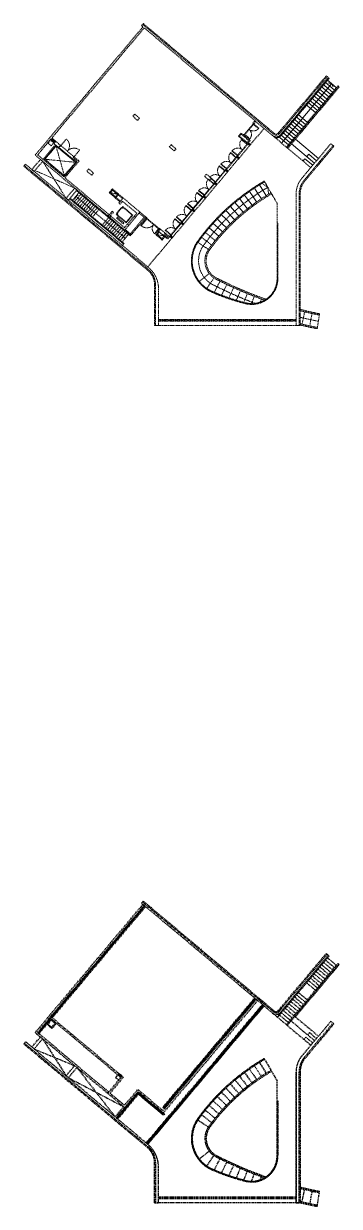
# Model space of a CAD drawing. Header units: millimetres. Extents: x 833220848 to 834439174, y 817676276 to 818025844.
# Drawn here: x 833220848 to 833258256, y 817679264 to 817819533 of the extents above; entities that cross this region are included whole.
import ezdxf

# ---------------------------------------------------------------- set-up
doc = ezdxf.new("R2010")
doc.units = ezdxf.units.MM
doc.header["$LTSCALE"] = 1000
doc.header["$MEASUREMENT"] = 0
doc.linetypes.add('HIDDEN2', pattern=[0.1875, 0.125, -0.0625])
doc.layers.add('VPAX L001', color=7, linetype='Continuous', lineweight=13)
doc.layers.add('VPAX L02R', color=7, linetype='Continuous')

# ---------------------------------------------------------------- blocks, each defined once
blk = doc.blocks.new('A$C17A35D3B')
at = {"layer": 'VPAX L001', "color": 150, "linetype": 'HIDDEN2'}
for p, q in [((16885, -14430), (22992, -7152)), ((17038, -14558), (23145, -7281)), ((22992, -7152), (23145, -7281)), ((-8292, -15561), (-9862, -14243)), ((22508, -14317), (19099, -18380)), ((-3998, -19816), (-3741, -19510)), ((-3741, -19510), (-3128, -20024)), ((-9479, -20700), (-9431, -20740)), ((-3998, -19816), (-3128, -20024)), ((-3385, -20330), (-3998, -19816)), ((-3128, -20024), (-3385, -20330)), ((18496, -20035), (18496, -35558)), ((-1949, -23559), (-1146, -22601)), ((-993, -22730), (-1796, -23687)), ((1537, -24787), (1794, -24480)), ((1537, -24787), (2407, -24995)), ((2150, -25301), (1537, -24787)), ((1794, -24480), (2407, -24995)), ((2407, -24995), (2150, -25301)), ((6383, -25716), (7629, -26550)), ((7735, -29422), (6553, -30345)), ((7443, -31179), (8286, -29940)), ((8333, -31631), (8987, -30358)), ((10607, -31101), (10059, -32299)), ((18733, -35420), (19033, -33955)), ((19904, -34152), (19638, -35622)), ((20522, -35963), (20803, -34184)), ((1571, -35558), (1371, -35558)), ((18171, -35558), (18371, -35558))]:
    blk.add_line(p, q, dxfattribs=at)
at = {"layer": 'VPAX L001', "color": 150, "linetype": 'HIDDEN2', "ltscale": 500}
blk.add_line((13685, -18903), (14508, -20238), dxfattribs=at)
at = {"layer": 'VPAX L001', "color": 150, "linetype": 'HIDDEN2'}
for points in [[(-10475, -13728), (-10572, -13843), (-11031, -13458), (-12606, -15335), (-9484, -17954), (-7910, -16077), (-8388, -15676), (-8292, -15561), (-7698, -16059), (-9370, -18050), (-3912, -22630), (-4040, -22783), (-12888, -15359), (-129, -153), (-282, -25), (-153, 129), (15367, -12894, 0.4142136), (16001, -12839), (21690, -6059), (21843, -6188), (16154, -12967, -0.4142136), (15238, -13048), (25, -282), (-10935, -13343)], [(15493, -13261, 0.2816795), (16215, -13019), (21904, -6239), (21935, -6265), (16246, -13045, -0.2566745), (15555, -13313)], [(1371, -35558), (1371, -30772, 0.2216933), (505, -28914), (-14182, -16590), (-14053, -16437), (629, -28766, -0.2144506), (1721, -31306), (1721, -35558)], [(12032, -32885, 0.4891492), (15771, -29978), (15771, -21083), (14300, -18536, 0.1051044), (6469, -25592, 0.479272), (8087, -31534, 0.0405705), (12032, -32885, 1.0004854)]]:
    blk.add_lwpolyline(points, format="xyb", close=True, dxfattribs=at)
at = {"layer": 'VPAX L001', "color": 150, "linetype": 'HIDDEN2', "ltscale": 500}
for points in [[(-153, 129), (-73, 224)], [(689, -579), (770, -483)], [(1609, -1350), (1689, -1254)], [(2528, -2121), (2608, -2025)], [(3447, -2893), (3528, -2797)], [(4366, -3664), (4447, -3568)], [(5286, -4435), (5366, -4339)], [(6205, -5207), (6285, -5111)], [(7124, -5978), (7205, -5882)], [(8043, -6749), (8124, -6654)], [(22224, -6900), (16311, -13947)], [(20822, -6898), (20918, -6979)], [(21200, -6954), (22349, -7918)], [(21425, -6686), (22574, -7650)], [(21594, -5979), (21690, -6059)], [(21650, -6418), (22799, -7382)], [(21825, -6793), (22224, -6900), (22399, -7275)], [(8963, -7521), (9043, -7425)], [(20051, -7818), (20147, -7898)], [(20075, -8295), (21224, -9259)], [(20300, -8026), (21449, -8991)], [(20525, -7758), (21674, -8722)], [(20750, -7490), (21899, -8454)], [(20975, -7222), (22124, -8186)], [(18508, -9656), (18604, -9736)], [(19175, -9367), (20324, -10331)], [(19280, -8737), (19375, -8817)], [(19400, -9099), (20549, -10063)], [(19625, -8831), (20774, -9795)], [(19850, -8563), (20999, -9527)], [(17737, -10575), (17833, -10656)], [(17761, -11052), (18910, -12016)], [(17986, -10784), (19135, -11748)], [(18211, -10516), (19360, -11480)], [(16636, -12393), (17785, -13357)], [(16861, -12125), (18010, -13089)], [(16966, -11495), (17061, -11575)], [(17086, -11857), (18235, -12821)], [(17311, -11589), (18460, -12553)], [(17536, -11320), (18685, -12285)], [(15883, -13131), (17110, -14161)], [(16185, -12928), (17335, -13893)], [(16411, -12661), (17560, -13625)], [(17488, -14022), (20216, -16310)], [(17938, -13486), (20666, -15774)], [(19514, -15264), (19289, -15532)], [(19514, -15264), (20441, -16042)], [(21736, -15237), (21641, -15156)], [(22508, -14317), (22412, -14237)], [(19064, -15801), (18839, -16069)], [(19064, -15801), (19991, -16578)], [(20965, -16156), (20869, -16076)], [(19422, -17994), (19327, -17914)], [(20194, -17075), (20098, -16995)], [(7159, -20171), (7738, -19482), (7699, -19449), (7121, -20139), (7159, -20171)], [(8475, -18860), (8571, -18940), (8587, -18921), (8491, -18841)], [(13081, -19288), (13494, -19914), (13903, -20542)], [(5842, -21741), (6420, -21052), (6382, -21020), (5803, -21709), (5842, -21741)], [(6999, -20363), (6420, -21052), (6382, -21020), (6960, -20330), (6999, -20363)], [(7157, -20430), (7253, -20511), (7269, -20491), (7173, -20411)], [(7237, -20335), (7333, -20415), (7349, -20396), (7254, -20315)], [(10779, -20991), (11261, -21565), (11737, -22144)], [(11336, -20541), (11802, -21129), (12262, -21721)], [(11906, -20107), (12281, -20609), (12799, -21312)], [(12487, -19689), (12919, -20303), (13345, -20920)], [(18496, -19958), (18371, -19958)], [(5681, -21933), (5102, -22622), (5064, -22590), (5643, -21901), (5681, -21933)], [(5855, -21982), (5951, -22062), (5935, -22081), (5839, -22001)], [(5936, -21886), (6032, -21966), (6016, -21985), (5920, -21905)], [(9186, -22433), (9716, -22964), (10239, -23501)], [(10234, -21456), (10733, -22017), (11225, -22582)], [(18496, -21158), (18371, -21158)], [(18496, -22358), (18371, -22358)], [(4363, -23503), (3785, -24193), (3746, -24161), (4325, -23471), (4363, -23503)], [(4524, -23312), (5102, -22622), (5064, -22590), (4486, -23280), (4524, -23312)], [(4538, -23552), (4634, -23632), (4617, -23651), (4522, -23571)], [(4618, -23456), (4714, -23537), (4698, -23556), (4602, -23475)], [(8195, -23467), (8753, -23967), (9306, -24474)], [(8683, -22943), (9227, -23459), (9766, -23981)], [(18496, -23558), (18371, -23558)], [(7721, -24004), (8306, -24500), (8861, -24980)], [(18496, -24758), (18371, -24758)], [(18496, -25958), (18371, -25958)], [(18496, -27158), (18371, -27158)], [(18496, -28358), (18371, -28358)], [(1246, -30758), (1371, -30758)], [(18496, -29558), (18371, -29558)], [(18496, -30758), (18371, -30758)], [(1246, -31958), (1371, -31958)], [(1246, -33158), (1371, -33158)], [(1246, -34358), (1371, -34358)], [(1246, -35558), (1371, -35558)]]:
    blk.add_lwpolyline(points, dxfattribs=at)
at = {"layer": 'VPAX L001', "color": 150, "linetype": 'HIDDEN2'}
for points in [[(-73, 224), (15447, -12799, 0.4142136), (15905, -12759), (21594, -5979)], [(13566, -12219, -0.4119627), (12451, -12321, 0)], [(12548, -13433, 0.4119627), (12454, -12317, 0)], [(-9862, -14243), (-9203, -13458, -0.4142136), (-9077, -14902, -1)], [(11652, -14738, -0.414089), (11548, -13541, -1)], [(18371, -35558), (18021, -35558), (18021, -20035, -0.1763256), (18735, -18075), (22144, -14012), (22412, -14237), (19003, -18300, 0.1763256), (18371, -20035), (18371, -35558)], [(-8292, -15561), (-7633, -14776, 0.4142136), (-9077, -14902, 1)], [(10335, -16308, -0.414089), (10230, -15111, -1)], [(11652, -14738, 0.414089), (10455, -14843, 1)], [(-14262, -16686), (425, -29010, -0.2216933), (1246, -30772), (1246, -35558)], [(9017, -17879, -0.414089), (8912, -16682, -1)], [(10335, -16308, 0.414089), (9137, -16413, 1)], [(9017, -17879, 0.414089), (7820, -17984, 1)], [(12032, -32885, 0.4891492), (15771, -29978), (15771, -21083), (14300, -18536, 0.1051044), (6469, -25592, 0.479272), (8087, -31534, 0.0405705), (12032, -32885)], [(7699, -19449, 0.414089), (6502, -19554, 1)], [(7699, -19449, -0.414089), (7595, -18252, -1)], [(6381, -21020, 0.414089), (5184, -21125, 1)], [(6381, -21020, -0.414089), (6277, -19822, -1)], [(5064, -22590, 0.414089), (3867, -22695, 1)], [(5064, -22590, -0.414089), (4959, -21393, -1)], [(-337, -23737, 0.4142136), (1143, -23608, 0)], [(1243, -24671, -0.4142136), (1150, -23614, 0)], [(3746, -24160, -0.414089), (3642, -22963, -1)], [(15819, -29976), (15821, -23453), (15871, -23453), (15871, -29978, -0.4891492), (12008, -32982)], [(3746, -24160, 0.414089), (2549, -24265, 1)], [(8067, -31580, 0.0405705), (12020, -32934, 0.4920839), (15819, -29976)]]:
    blk.add_lwpolyline(points, format="xyb", dxfattribs=at)
for points in [[(9882, -8292), (9962, -8196)], [(10801, -9063), (10882, -8968)], [(11720, -9835), (11801, -9739)], [(12640, -10606), (12720, -10510)], [(451, -28616), (14227, -12199)], [(13247, -11376), (12996, -11675), (12881, -11579), (13132, -11280)], [(-10977, -13627), (-10748, -13820)], [(12237, -14119), (11548, -13541), (11580, -13502), (12269, -14081), (12237, -14119)], [(11849, -13042), (11913, -12966), (11798, -12869), (11734, -12946)], [(15238, -13048), (19766, -16846)], [(-10509, -14157), (-11955, -15881)], [(-10470, -14189), (-11917, -15913)], [(-10426, -14292), (-9446, -17791)], [(-10126, -14479), (-8038, -16230)], [(-10100, -14448), (-8013, -16200)], [(-9977, -14147), (-9862, -14243), (-9958, -14358), (-9997, -14325)], [(10920, -15690), (10230, -15111), (10262, -15073), (10952, -15651), (10920, -15690)], [(11145, -15422), (10455, -14843), (10423, -14881), (11112, -15460), (11145, -15422)], [(11112, -15460), (11691, -14770), (11653, -14738), (11074, -15428), (11112, -15460)], [(12269, -14081), (11691, -14770), (11653, -14738), (12231, -14049), (12269, -14081)], [(12444, -14130), (12540, -14210), (12524, -14229), (12428, -14149)], [(12524, -14034), (12620, -14114), (12604, -14133), (12508, -14053)], [(-14262, -16686), (-14182, -16590)], [(-12007, -16098), (-9229, -20488)], [(-8128, -16220), (-11744, -15862)], [(9602, -17260), (8912, -16682), (8945, -16643), (9634, -17222), (9602, -17260)], [(9827, -16992), (9137, -16413), (9105, -16452), (9795, -17030), (9827, -16992)], [(9795, -17030), (10373, -16341), (10335, -16309), (9756, -16998), (9795, -17030)], [(10952, -15651), (10373, -16341), (10335, -16309), (10913, -15619), (10952, -15651)], [(11110, -15719), (11206, -15799), (11222, -15780), (11126, -15700)], [(11191, -15623), (11286, -15704), (11302, -15685), (11207, -15604)], [(-13343, -17457), (-13263, -17362)], [(-8215, -19280), (-12923, -17190)], [(-12424, -18229), (-12344, -18133)], [(8284, -18830), (7595, -18252), (7627, -18214), (8316, -18792), (8284, -18830)], [(8509, -18562), (7820, -17984), (7788, -18022), (8477, -18601), (8509, -18562)], [(8477, -18601), (9055, -17911), (9017, -17879), (8439, -18568), (8477, -18601)], [(9634, -17222), (9055, -17911), (9017, -17879), (9596, -17190), (9634, -17222)], [(9793, -17290), (9888, -17370), (9904, -17351), (9809, -17270)], [(9873, -17194), (9969, -17274), (9985, -17255), (9889, -17175)], [(-11505, -19000), (-11424, -18904)], [(-3128, -20024), (-3741, -19510), (-4062, -19893), (-4139, -19829), (-3817, -19446), (-3753, -19369), (-3064, -19947)], [(8316, -18792), (7738, -19482), (7699, -19449), (8278, -18760), (8316, -18792)], [(8555, -18764), (8651, -18844), (8667, -18825), (8571, -18745)], [(14756, -20010), (14676, -19186), (13993, -18718)], [(14250, -18450), (14275, -18493)], [(-10585, -19771), (-10505, -19676)], [(-9666, -20543), (-9586, -20447)], [(-8977, -20700), (-8977, -20700), (-8929, -20740), (-8929, -20740)], [(-8815, -20539), (-2414, -25910), (-2559, -26082)], [(-8783, -20501), (-2616, -25675), (-2386, -25868), (-2360, -25838), (-2590, -25645), (-8757, -20470), (-8783, -20501)], [(-8516, -20790), (-7648, -19756)], [(-8301, -20970), (-7434, -19936)], [(-8184, -20612), (-8082, -20273), (-7766, -20114)], [(-8087, -21150), (-7219, -20116)], [(-8082, -20273), (-2215, -25196)], [(-7872, -21330), (-7005, -20296)], [(-7658, -21510), (-6790, -20476)], [(-7443, -21690), (-6576, -20656)], [(-7229, -21870), (-6361, -20836)], [(-7014, -22050), (-6147, -21016)], [(-4062, -19893), (-3449, -20407)], [(-4030, -19855), (-3417, -20369)], [(-3998, -19816), (-3385, -20330)], [(-2534, -20522), (-3051, -20088), (-3373, -20471), (-3449, -20407), (-3128, -20024), (-3064, -19947), (-2470, -20446)], [(-2856, -20905), (-3373, -20471)], [(-2824, -20867), (-3341, -20433)], [(-2791, -20829), (-3309, -20395)], [(-857, -22256), (-2542, -20842), (-2831, -21187), (-2984, -21058), (-2470, -20446), (-478, -22117)], [(-8747, -21314), (-8667, -21218)], [(-7828, -22086), (-7748, -21990)], [(-6800, -22230), (-5932, -21196)], [(-6585, -22410), (-5718, -21376)], [(-6371, -22590), (-5503, -21556)], [(-6156, -22770), (-5289, -21736)], [(-1796, -23687), (-2278, -24262), (-4270, -22591), (-3788, -22016), (-3635, -22145), (-3988, -22566)], [(-478, -22117), (134, -22631), (134, -22631), (249, -22728), (-1550, -24872), (-2278, -24262)], [(-575, -22232), (38, -22746), (-1601, -24699), (-2214, -24185)], [(-993, -22730), (-1146, -22601), (-857, -22256)], [(-478, -22117), (-993, -22730)], [(-6908, -22857), (-6828, -22761)], [(-5989, -23629), (-5909, -23533)], [(-5007, -23734), (-4140, -22700)], [(-5007, -23734), (-4140, -22700)], [(-4793, -23914), (-3925, -22880)], [(-4793, -23914), (-3925, -22880)], [(-4578, -24094), (-3711, -23060)], [(-4578, -24094), (-3711, -23060)], [(-4364, -24274), (-3496, -23240)], [(-4364, -24274), (-3496, -23240)], [(-4149, -24454), (-3282, -23420)], [(-4149, -24454), (-3282, -23420)], [(-3988, -22566), (-2303, -23980), (-1949, -23559), (-1796, -23687)], [(-3935, -24634), (-3067, -23600)], [(-3935, -24634), (-3067, -23600)], [(-3720, -24814), (-2853, -23780)], [(-3720, -24814), (-2853, -23780)], [(249, -22728), (349, -22811), (285, -22888), (185, -22804)], [(217, -22766), (317, -22849)], [(4331, -23542), (3642, -22963), (3674, -22925), (4363, -23503), (4331, -23542)], [(-5070, -24400), (-4990, -24304)], [(-4151, -25171), (-4071, -25076)], [(-3506, -24994), (-2638, -23960)], [(-3506, -24994), (-2638, -23960)], [(-3291, -25174), (-2424, -24140)], [(-3291, -25174), (-2424, -24140)], [(-3077, -25354), (-2209, -24320)], [(-3077, -25354), (-2209, -24320)], [(-2863, -25534), (-1995, -24500)], [(-2648, -25714), (-1780, -24680)], [(-2605, -25227), (-1995, -24500)], [(-2391, -25407), (-1780, -24680)], [(-2278, -24262), (-1550, -24872)], [(1473, -24864), (2085, -25378)], [(1505, -24825), (2118, -25339)], [(1537, -24787), (2150, -25301)], [(1878, -24225), (1778, -24141), (1843, -24065), (1942, -24148)], [(1811, -24103), (1910, -24186)], [(2292, -24898), (2782, -25310)], [(2356, -24822), (2770, -25169)], [(2453, -24707), (2866, -25054), (2770, -25169)], [(3238, -24844), (2549, -24265), (2517, -24304), (3206, -24882), (3238, -24844)], [(2517, -24630), (3007, -25042), (2782, -25310)], [(3206, -24882), (3785, -24193), (3746, -24161), (3168, -24850), (3206, -24882)], [(3204, -25141), (3300, -25222), (3316, -25203), (3220, -25122)], [(3284, -25046), (3380, -25126), (3396, -25107), (3300, -25027)], [(7263, -24555), (7835, -25013), (8403, -25475)], [(-3231, -25942), (-3151, -25847)], [(-2312, -26714), (-2232, -26618)], [(-1393, -27485), (-1313, -27389)], [(-474, -28256), (-393, -28161)], [(446, -29028), (526, -28932)], [(1181, -29831), (1060, -29865)], [(18496, -31958), (18371, -31958)], [(18496, -33158), (18371, -33158)], [(18021, -35058), (1721, -35058)], [(18496, -34358), (18371, -34358)], [(18171, -35558), (1520, -35558)], [(18496, -35558), (18371, -35558)]]:
    blk.add_lwpolyline(points, dxfattribs=at)
for points in [[(16947, -14481), (23053, -7204), (23084, -7229), (16977, -14507)], [(-1330, -10763), (-1105, -10495), (-530, -10977), (-755, -11246)], [(12455, -12321), (11913, -12966), (11874, -12934), (12417, -12289)], [(12455, -12321), (12996, -11675), (12958, -11643), (12417, -12289)], [(13599, -12181), (12958, -11643), (12925, -11681), (13566, -12219)], [(-10993, -13490), (-11314, -13873), (-11379, -13949), (-10996, -14271), (-10610, -13811)], [(-10801, -13651), (-10916, -13554), (-11000, -13654), (-10770, -13847), (-10687, -13747)], [(-10935, -13343), (-10475, -13728)], [(-10700, -13997), (-10475, -13728), (-9901, -14211), (-10126, -14479)], [(12078, -13235), (11504, -12753), (11182, -13136), (11757, -13618), (12247, -14030), (12569, -13647), (12078, -13235)], [(12235, -13889), (11323, -13124), (11516, -12894), (12428, -13659)], [(12516, -13472), (11874, -12934), (11907, -12895), (12548, -13433)], [(12263, -14011), (12360, -13896), (12524, -14034), (12428, -14149)], [(12298, -14007), (12363, -13931), (12489, -14037), (12425, -14113)], [(-8057, -16214), (-9439, -17861), (-11814, -15869), (-10432, -14222)], [(-8128, -16220), (-9446, -17791), (-11744, -15862), (-10426, -14292)], [(2998, -14395), (3223, -14127), (3798, -14609), (3573, -14877)], [(-12007, -16098), (-13019, -17305), (-13287, -17080), (-12275, -15873)], [(11042, -15466), (10946, -15581), (11110, -15719), (11207, -15604)], [(11045, -15501), (10981, -15578), (11107, -15684), (11171, -15607)], [(-6793, -17275), (-6568, -17007), (-5994, -17489), (-6219, -17757)], [(7181, -17905), (7406, -17637), (7981, -18119), (7756, -18387)], [(9724, -17036), (9628, -17151), (9793, -17290), (9889, -17175)], [(9727, -17072), (9663, -17148), (9789, -17254), (9854, -17178)], [(-7947, -19505), (-8215, -19280), (-9229, -20488), (-8961, -20713)], [(-7979, -19543), (-1583, -24911), (-1608, -24941), (-8005, -19574), (-7979, -19543)], [(8407, -18607), (8310, -18722), (8475, -18860), (8571, -18745)], [(8410, -18642), (8345, -18719), (8472, -18825), (8536, -18748)], [(-3180, -22265), (-3293, -22399), (-2106, -23395), (-1334, -22476), (-2522, -21479), (-2634, -21613), (-2557, -21678), (-2477, -21582), (-1405, -22482), (-2112, -23324), (-3184, -22425), (-3104, -22329)], [(-3230, -22223), (-2957, -21897), (-2919, -21929), (-3192, -22255)], [(-2957, -21897), (-2684, -21572), (-2646, -21604), (-2919, -21929)], [(-3156, -22742), (-3253, -22856), (-2487, -23499), (-2390, -23384)], [(-375, -23705), (332, -22862), (370, -22894), (-337, -23737)], [(1143, -23608), (300, -22901), (332, -22862), (1175, -23569)], [(1150, -23614), (1763, -24128), (1795, -24090), (1182, -23576)], [(1281, -24703), (1795, -24090), (1757, -24058), (1243, -24671)], [(1717, -24416), (1460, -24723), (1396, -24799), (1473, -24864), (1794, -24480)], [(1717, -24416), (1942, -24148), (2517, -24630), (2292, -24898)], [(2407, -24995), (2150, -25301), (2085, -25378), (2162, -25442), (2483, -25059)], [(3136, -24888), (3039, -25003), (3204, -25141), (3300, -25027)], [(3139, -24924), (3074, -25000), (3201, -25106), (3265, -25030)], [(1721, -34948), (18021, -34948), (18021, -34858), (1721, -34858), (1721, -34948)], [(1721, -34968), (18021, -34968), (18021, -35058), (1721, -35058), (1721, -34968)]]:
    blk.add_lwpolyline(points, close=True, dxfattribs=at)
at = {"layer": 'VPAX L001', "color": 150, "linetype": 'HIDDEN2', "ltscale": 20}
for points in [[(7191, -20133), (6502, -19554), (6470, -19593), (7159, -20171), (7191, -20133)], [(6966, -20401), (6277, -19822), (6309, -19784), (6999, -20363), (6966, -20401)], [(5649, -21971), (4959, -21393), (4991, -21354), (5681, -21933), (5649, -21971)], [(5874, -21703), (5184, -21125), (5152, -21163), (5842, -21741), (5874, -21703)], [(4556, -23273), (3867, -22695), (3834, -22733), (4524, -23312), (4556, -23273)]]:
    blk.add_lwpolyline(points, dxfattribs=at)
at = {"layer": 'VPAX L001', "color": 150, "linetype": 'HIDDEN2', "ltscale": 500}
for points in [[(7089, -20177), (6992, -20292), (7157, -20430), (7254, -20315)], [(7092, -20212), (7028, -20289), (7154, -20395), (7218, -20318)], [(5675, -21862), (5771, -21748), (5936, -21886), (5839, -22001)], [(5710, -21859), (5774, -21783), (5901, -21889), (5836, -21965)], [(4357, -23433), (4453, -23318), (4618, -23456), (4522, -23571)], [(4392, -23430), (4456, -23353), (4583, -23459), (4519, -23536)]]:
    blk.add_lwpolyline(points, close=True, dxfattribs=at)
at = {"layer": 'VPAX L001', "color": 150, "linetype": 'HIDDEN2'}
for centre, radius, start, end in [((26982, -40486), 25450, 120.01648, 144.01646), ((26971, -40475), 25385, 120.00924, 144.02387), ((26982, -40486), 24600, 120.01648, 144.01646), ((21071, -20035), 2575, 140.00097, 180.00068), ((26982, -40486), 23850, 120.01648, 144.24146), ((26982, -40486), 23700, 120.01648, 144.24146), ((-128618, -204158), 224497, 52.51834, 52.89336), ((9665, -27913), 4050, 144.01648, 246.4449), ((9665, -27913), 4000, 144.01648, 246.4449), ((9665, -27913), 3200, 146.20595, 247.35341), ((9665, -27913), 2450, 146.20595, 247.35341), ((9665, -27913), 2300, 146.20595, 247.49293), ((29617, 10857), 46795, 243.00461, 249.41892), ((29617, 10857), 46045, 243.00461, 250.56041), ((29617, 10857), 45895, 243.00461, 250.70823), ((-4353106, 2085425), 4849024, 334.108579, 334.125069), ((18375, -7935), 25844, 246.4449, 255.73787), ((-2727967, 1146556), 2981941, 336.707437, 336.730956), ((-2528983, 993258), 2740179, 338.008993, 338.032328), ((-2528415, 926589), 2716301, 339.313009, 339.33229), ((-2495066, 849512), 2659470, 340.624124, 340.632631), ((29617, 10857), 45895, 255.97696, 258.92784), ((29617, 10857), 46045, 256.02357, 258.92784), ((29617, 10857), 46795, 256.25201, 258.92784), ((29617, 10857), 47545, 256.47304, 259.00036), ((29617, 10857), 47695, 256.51638, 259.00671)]:
    blk.add_arc(centre, radius, start, end, dxfattribs=at)
at = {"layer": 'VPAX L001', "color": 150, "linetype": 'HIDDEN2', "ltscale": 500}
for centre, radius, start, end in [((-36507, -66006), 63855, 42.29544, 43.64138), ((9665, -27913), 3200, 144.01646, 146.20596)]:
    blk.add_arc(centre, radius, start, end, dxfattribs=at)
blk = doc.blocks.new('A$C39FC2938')
at = {"layer": 'VPAX L02R', "linetype": 'HIDDEN2'}
h = blk.add_hatch(dxfattribs=at)
h.set_pattern_fill('ANSI31', color=150, scale=1000, angle=95, style=0)
h.set_pattern_definition([(140, (-8114.1, -10420.85), (-80.3485, -95.7556), [])])
h.paths.add_polyline_path([(98, -506), (251, -635), (-10805, -13811), (-10958, -13682)])
h = blk.add_hatch(dxfattribs=at)
h.set_pattern_fill('ANSI31', color=150, scale=1000, angle=95, style=0)
h.set_pattern_definition([(140, (-834234517.11, -817943694.1), (-80.348451211, -95.75555539), [])])
h.paths.add_polyline_path([(337, -28675), (14108, -12263), (14262, -12391), (490, -28804)])
h = blk.add_hatch(dxfattribs=at)
h.set_pattern_fill('ANSI31', color=150, scale=1000, angle=95, style=0)
h.set_pattern_definition([(140, (2128.06, -24791.47), (-80.34845, -95.7556), [])])
h.paths.add_polyline_path([(13152, -11525), (13305, -11654), (2442, -24600), (2289, -24471)])
h = blk.add_hatch(dxfattribs=at)
h.set_pattern_fill('ANSI31', color=150, scale=1000, angle=95, style=0)
h.set_pattern_definition([(140, (-10958.44, -13810.6), (-80.3485, -95.7556), [])])
h.paths.add_polyline_path([(-11087, -13835), (-10934, -13964), (-12380, -15687), (-12533, -15559)])
h = blk.add_hatch(dxfattribs=at)
h.set_pattern_fill('ANSI31', color=150, scale=1000, angle=95, style=0)
h.set_pattern_definition([(140, (-7169.95, -30531.3), (-80.3485, -95.7556), [])])
h.paths.add_polyline_path([(-630, -22609), (-477, -22738), (-3064, -25821), (-3218, -25693)])
h = blk.add_hatch(dxfattribs=at)
h.set_pattern_fill('ANSI31', color=150, scale=1000, angle=185, style=0)
h.set_pattern_definition([(230, (7316.16, -29430.54), (95.7556, -80.3485), [])])
h.paths.add_polyline_path([(-606, -22891), (-477, -22738), (2497, -25234), (2369, -25387)])
at = {"layer": 'VPAX L02R', "color": 150, "linetype": 'HIDDEN2'}
for p, q in [((22581, -14542), (19172, -18604)), ((-12428, -15539), (-12375, -15486)), ((-12424, -15563), (-12351, -15490)), ((-12412, -15579), (-12335, -15502)), ((-12396, -15591), (-12323, -15518)), ((-12372, -15596), (-12319, -15542)), ((13758, -19128), (14545, -20405)), ((14373, -18761), (14373, -18761)), ((14373, -18761), (15844, -21307)), ((18569, -20259), (18569, -35782)), ((15844, -30203), (15844, -21307)), ((-658, -22788), (-629, -22759)), ((-656, -22800), (-617, -22762)), ((-649, -22809), (-608, -22768)), ((-640, -22815), (-602, -22777)), ((-628, -22818), (-599, -22789)), ((6455, -25940), (7702, -26774)), ((484, -29223), (-1626, -27452)), ((7808, -29646), (6626, -30570)), ((7516, -31403), (8358, -30165)), ((8406, -31856), (9060, -30583)), ((1319, -35782), (1319, -30986)), ((10680, -31325), (10132, -32523)), ((18806, -35644), (19106, -34180)), ((19977, -34376), (19710, -35846)), ((20595, -36187), (20876, -34408)), ((18244, -35782), (18444, -35782))]:
    blk.add_line(p, q, dxfattribs=at)
for points in [[(-80, -96), (0, 0)], [(0, 0), (13712, -11506)], [(-12662, -15712), (-12815, -15584), (-56, -378), (98, -506), (-10958, -13682)], [(762, -803), (843, -707)], [(1682, -1574), (1762, -1478)], [(2601, -2346), (2681, -2250)], [(3520, -3117), (3600, -3021)], [(4439, -3888), (4520, -3792)], [(5359, -4660), (5439, -4564)], [(6278, -5431), (6358, -5335)], [(7197, -6202), (7277, -6106)], [(8116, -6974), (8197, -6878)], [(15870, -13741), (21977, -6464)], [(15901, -13767), (22007, -6489)], [(16267, -12638), (21667, -6203)], [(21498, -6910), (22647, -7874)], [(21667, -6203), (21762, -6284)], [(21723, -6642), (22872, -7606)], [(21977, -6464), (22007, -6489)], [(9036, -7745), (9116, -7649)], [(16958, -14654), (23065, -7376)], [(17019, -14705), (23126, -7428)], [(17050, -14731), (23157, -7454)], [(18011, -13710), (23218, -7505)], [(20124, -8042), (20220, -8122)], [(20373, -8251), (21522, -9215)], [(20598, -7983), (21747, -8947)], [(20823, -7715), (21972, -8679)], [(20895, -7123), (20991, -7203)], [(21048, -7446), (22197, -8411)], [(21273, -7178), (22422, -8142)], [(23065, -7376), (23218, -7505)], [(9955, -8516), (10035, -8421)], [(10874, -9288), (10954, -9192)], [(19248, -9591), (20397, -10555)], [(19353, -8961), (19448, -9041)], [(19473, -9323), (20622, -10287)], [(19698, -9055), (20847, -10019)], [(19923, -8787), (21072, -9751)], [(20148, -8519), (21297, -9483)], [(11793, -10059), (11874, -9963)], [(12713, -10830), (12793, -10735)], [(17810, -10800), (17906, -10880)], [(18059, -11008), (19208, -11973)], [(18284, -10740), (19433, -11705)], [(18581, -9880), (18677, -9961)], [(528, -28836), (14300, -12423)], [(13632, -11602), (13712, -11506)], [(16709, -12617), (17858, -13581)], [(16934, -12349), (18083, -13313)], [(17039, -11719), (17134, -11799)], [(17159, -12081), (18308, -13045)], [(17384, -11813), (18533, -12777)], [(17609, -11545), (18758, -12509)], [(17834, -11277), (18983, -12241)], [(15311, -13272), (19839, -17071)], [(15956, -13356), (17183, -14386)], [(16258, -13152), (17408, -14118)], [(16484, -12885), (17633, -13849)], [(17950, -13659), (20739, -15999)], [(17500, -14195), (20289, -16535)], [(21809, -15461), (21714, -15381)], [(22581, -14542), (22485, -14461)], [(-14190, -16910), (-14109, -16815)], [(-14190, -16910), (-14109, -16815)], [(-13215, -17304), (-12202, -16097)], [(-12948, -17530), (-11936, -16324)], [(-12662, -15712), (-4235, -22783)], [(-12533, -15559), (-4107, -22630)], [(-11937, -16325), (-9157, -20709)], [(19251, -16121), (19026, -16389)], [(19251, -16121), (20064, -16803)], [(19701, -15585), (19476, -15853)], [(19701, -15585), (20514, -16267)], [(21038, -16380), (20942, -16300)], [(-14190, -16910), (-9593, -20767)], [(-14190, -16910), (-9593, -20767)], [(-13270, -17682), (-13190, -17586)], [(-13270, -17682), (-13190, -17586)], [(-12947, -17529), (-8144, -19506)], [(19495, -18219), (19400, -18138)], [(20267, -17299), (20171, -17219)], [(-12351, -18453), (-12271, -18357)], [(-12351, -18453), (-12271, -18357)], [(-11432, -19224), (-11351, -19129)], [(-11432, -19224), (-11351, -19129)], [(-9156, -20712), (-8144, -19506)], [(13154, -19512), (13567, -20138), (13976, -20766)], [(-10513, -19996), (-10432, -19900)], [(-10513, -19996), (-10432, -19900)], [(-9593, -20767), (-9513, -20671)], [(-9593, -20767), (-9513, -20671)], [(-9593, -20767), (-1626, -27452)], [(-8888, -20937), (-7876, -19731)], [(-8887, -20936), (-2359, -24358)], [(-7874, -19729), (-3371, -25564)], [(-2899, -20568), (-2670, -20761)], [(-2899, -20568), (-2670, -20761)], [(11409, -20765), (11875, -21353), (12335, -21945)], [(11979, -20331), (12354, -20833), (12872, -21536)], [(12560, -19913), (12991, -20527), (13418, -21144)], [(18444, -35782), (18094, -35782), (18094, -20259)], [(18569, -20182), (18444, -20182)], [(-8674, -21539), (-8594, -21443)], [(-8674, -21539), (-8594, -21443)], [(-7755, -22310), (-7674, -22214)], [(-7755, -22310), (-7674, -22214)], [(10307, -21681), (10806, -22241), (11298, -22807)], [(10852, -21215), (11334, -21789), (11810, -22369)], [(18569, -21382), (18444, -21382)], [(-6989, -22953), (-6908, -22857)], [(-6989, -22953), (-6908, -22857)], [(-5993, -23788), (-5913, -23693)], [(-5993, -23788), (-5913, -23693)], [(8268, -23691), (8826, -24192), (9379, -24698)], [(8756, -23167), (9300, -23683), (9839, -24205)], [(9259, -22657), (9789, -23188), (10312, -23725)], [(18569, -22582), (18444, -22582)], [(18569, -23782), (18444, -23782)], [(-5303, -24367), (-5223, -24271)], [(-5303, -24367), (-5223, -24271)], [(-5074, -24560), (-4993, -24464)], [(-5074, -24560), (-4993, -24464)], [(-4384, -25138), (-4304, -25042)], [(-4384, -25138), (-4304, -25042)], [(-2359, -24358), (-3371, -25564)], [(-2205, -24486), (-3218, -25693)], [(7336, -24779), (7908, -25238), (8476, -25700)], [(7794, -24229), (8379, -24724), (8934, -25204)], [(18569, -24982), (18444, -24982)], [(-3465, -25909), (-3385, -25814)], [(-3465, -25909), (-3385, -25814)], [(-2546, -26681), (-2465, -26585)], [(18569, -26182), (18444, -26182)], [(-1626, -27452), (-1546, -27356)], [(18569, -27382), (18444, -27382)], [(-707, -28223), (-627, -28128)], [(18569, -28582), (18444, -28582)], [(18569, -29782), (18444, -29782)], [(1319, -30982), (1444, -30982)], [(1319, -32182), (1444, -32182)], [(18569, -30982), (18444, -30982)], [(18569, -32182), (18444, -32182)], [(1319, -33382), (1444, -33382)], [(18569, -33382), (18444, -33382)], [(1319, -34582), (1444, -34582)], [(18569, -34582), (18444, -34582)], [(1319, -35782), (1444, -35782)], [(18244, -35782), (1593, -35782)], [(18094, -35082), (1794, -35082)], [(18094, -35172), (1794, -35172)], [(18094, -35192), (1794, -35192)], [(18094, -35282), (1794, -35282)], [(18569, -35782), (18444, -35782)]]:
    blk.add_lwpolyline(points, dxfattribs=at)
for points in [[(98, -506), (251, -635), (-10805, -13811), (-10958, -13682)], [(13376, -11648), (13529, -11776), (2344, -25105), (-630, -22609), (-2205, -24486), (-4235, -22783), (-2661, -20906), (-8291, -16181), (-11087, -13835), (-10958, -13682), (-8163, -16028), (-2379, -20881), (-3954, -22758), (-2230, -24204), (-655, -22328), (2320, -24824), (13376, -11648)], [(337, -28675), (14108, -12263), (14262, -12391), (490, -28804)], [(13152, -11525), (13305, -11654), (2442, -24600), (2289, -24471)], [(-11087, -13835), (-10934, -13964), (-12380, -15687), (-12533, -15559)], [(-10321, -14478), (-10934, -13964), (-11448, -14577), (-10835, -15091)], [(-10462, -14490), (-10921, -14105), (-11307, -14564), (-10848, -14950)], [(-2915, -20431), (-3236, -20814), (-3301, -20891), (-2918, -21212), (-2532, -20753)], [(-3044, -20585), (-3236, -20814), (-3301, -20891), (-2918, -21212), (-2661, -20906)], [(-2852, -20745), (-2967, -20649), (-2922, -20595), (-2692, -20788), (-2737, -20842)], [(-2723, -20592), (-2838, -20496), (-2922, -20595), (-2692, -20788), (-2609, -20688)], [(-630, -22609), (-477, -22738), (-3064, -25821), (-3218, -25693)], [(-606, -22891), (-477, -22738), (2497, -25234), (2369, -25387)]]:
    blk.add_lwpolyline(points, close=True, dxfattribs=at)
for points in [[(13632, -11602), (15440, -13119, 0.4142139), (16074, -13063), (16363, -12718), (21762, -6284), (21916, -6412), (16227, -13192, -0.4142197), (15311, -13272), (-209, -249), (-80, -96)], [(13712, -11506), (15520, -13023, 0.4142139), (15978, -12983), (16267, -12638), (16363, -12718), (16074, -13063, -0.4142139), (15440, -13119), (13632, -11602)], [(18444, -35782), (18444, -20259, -0.1763256), (19076, -18524), (22485, -14461), (22217, -14236), (22217, -14236), (18808, -18299, 0.1763256), (18094, -20259), (18094, -35782)], [(14344, -18711, 0.1051042), (6497, -25780, 0.4793776), (8135, -31797, 0.0406146), (12092, -33152, 0.4902962), (15893, -30196), (15893, -23670), (15943, -23670), (15943, -30196, -0.4893658), (12080, -33201, -0.040779), (8115, -31843, -0.4792946), (6456, -25751, -0.1051042), (14319, -18667)]]:
    blk.add_lwpolyline(points, format="xyb", close=True, dxfattribs=at)
for points in [[(-14109, -16815), (-14109, -16815), (-9513, -20671), (-1546, -27356), (-1546, -27356), (502, -29073, -0.2288784), (1444, -30982), (1444, -35782), (1444, -35782), (1794, -35782), (1794, -31530, 0.2168865), (544, -28849), (544, -28849), (544, -28849), (-13981, -16661), (-14109, -16815)], [(-14109, -16815), (-14109, -16815), (-9513, -20671), (-1546, -27356), (-1546, -27356), (502, -29073, -0.2288784), (1444, -30982), (1444, -35782), (1444, -35782), (1794, -35782), (1794, -31530, 0.2168865), (544, -28849), (544, -28849), (544, -28849), (-13981, -16661), (-14109, -16815)], [(484, -29223, -0.2220484), (1319, -30982, 3.7127785)]]:
    blk.add_lwpolyline(points, format="xyb", dxfattribs=at)
for centre, radius in [((-12374, -15541), 75), ((-12374, -15541), 55), ((-629, -22788), 40), ((-629, -22788), 29.3)]:
    blk.add_circle(centre, radius, dxfattribs=at)
for centre, radius, start, end in [((27055, -40711), 25350, 120.01648, 144.01646), ((21144, -20259), 2575, 140.00097, 180.00068), ((27055, -40711), 23850, 120.01648, 144.24146), ((27055, -40711), 23700, 120.01648, 144.24146), ((-36434, -66231), 63855, 42.29544, 43.64138), ((9738, -28137), 3950, 144.01648, 246.4449), ((9738, -28137), 3950, 144.01648, 246.4449), ((-128545, -204383), 224497, 52.51834, 52.89336), ((9738, -28137), 2450, 146.20595, 247.35341), ((9738, -28137), 2300, 146.20595, 247.49293), ((29690, 10633), 46045, 243.00461, 250.56041), ((29690, 10633), 45895, 243.00461, 250.70823), ((12844, -30202), 3000, 255.80635, 359.98572), ((18447, -8159), 25744, 246.4449, 255.74594), ((-4353033, 2085201), 4849024, 334.108579, 334.125069), ((-2727894, 1146332), 2981941, 336.707437, 336.730956), ((-2528910, 993033), 2740179, 338.008993, 338.032328), ((-2528342, 926365), 2716301, 339.313009, 339.33229), ((-2494993, 849288), 2659470, 340.624124, 340.632631), ((29690, 10633), 45895, 255.97696, 258.92784), ((29690, 10633), 46045, 256.02357, 258.92784), ((29690, 10633), 47545, 256.47304, 259.00036), ((29690, 10633), 47695, 256.51638, 259.00671)]:
    blk.add_arc(centre, radius, start, end, dxfattribs=at)

msp = doc.modelspace()

# ---------------------------------------------------------------- block references
at = {"layer": 'VPAX L001', "ltscale": 500}
msp.add_blockref('A$C17A35D3B', (833235110.88, 817819308.39), dxfattribs=at)
at = {"layer": 'VPAX L02R', "ltscale": 500}
msp.add_blockref('A$C39FC2938', (833235038.02, 817715451.32), dxfattribs=at)

doc.saveas('drawing.dxf')
